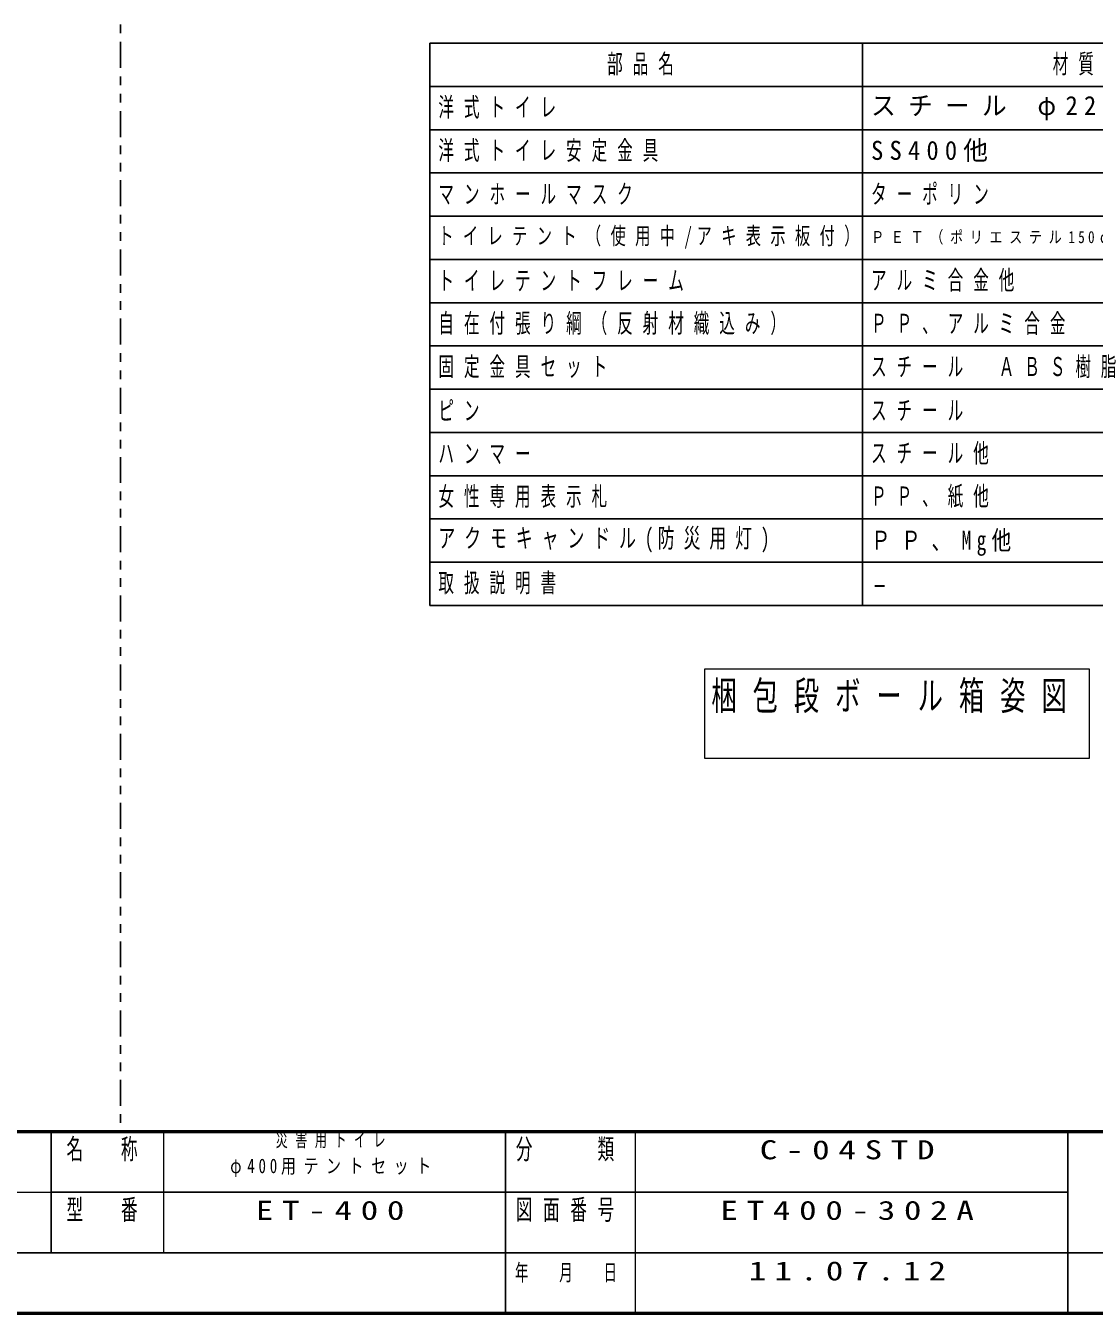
# Model space of a CAD drawing. Units: millimetres on the paper. Extents: x -385 to 0, y -297 to 267.
# Drawn here: x -190.4 to -67, y -297 to -148.1 of the extents above; entities that cross this region are included whole.
import ezdxf
from ezdxf.enums import TextEntityAlignment as Align

# ---------------------------------------------------------------- set-up
doc = ezdxf.new("R2010")
doc.units = ezdxf.units.MM
doc.linetypes.add('USER3', pattern=[8, 3, -1, 1, -1, 1, -1])
doc.layers.add('LY_3', color=7, linetype='Continuous', lineweight=25)
doc.layers.add('LY_4', color=7, linetype='Continuous', lineweight=13)
doc.layers.add('LY_5', color=7, linetype='Continuous')
doc.styles.add('ＭＳ ゴシック', font='')
doc.styles.get('ＭＳ ゴシック').set_extended_font_data('MS Gothic')

msp = doc.modelspace()

# ---------------------------------------------------------------- linework, layer by layer
at = {"layer": 'LY_3', "linetype": 'USER3'}
msp.add_line((-179.486, -30), (-179.486, -276), dxfattribs=at)
at = {"layer": 'LY_3'}
for p, q in [((-143.743, -215.161), (-143.743, -150.161)), ((-143.743, -150.161), (-35.743, -150.161)), ((-93.743, -215.161), (-93.743, -150.161)), ((-143.743, -155.161), (-35.743, -155.161)), ((-143.743, -160.161), (-35.743, -160.161)), ((-143.743, -165.161), (-35.743, -165.161)), ((-143.743, -170.161), (-35.743, -170.161)), ((-143.743, -175.161), (-35.743, -175.161)), ((-143.743, -180.161), (-35.743, -180.161)), ((-143.743, -185.161), (-35.743, -185.161)), ((-143.743, -190.161), (-35.743, -190.161)), ((-143.743, -195.161), (-35.743, -195.161)), ((-143.743, -200.161), (-35.743, -200.161)), ((-143.743, -205.161), (-35.743, -205.161)), ((-143.743, -210.161), (-35.743, -210.161)), ((-143.743, -215.161), (-35.743, -215.161))]:
    msp.add_line(p, q, dxfattribs=at)
at = {"layer": 'LY_3', "lineweight": 13}
for p, q in [((-67.502, -222.538), (-111.984, -222.538)), ((-111.984, -222.538), (-111.984, -232.838)), ((-67.502, -232.838), (-67.502, -222.538)), ((-111.984, -232.838), (-67.502, -232.838))]:
    msp.add_line(p, q, dxfattribs=at)
at = {"layer": 'LY_4', "lineweight": 50}
for p, q in [((-385, -276), (0, -276)), ((-385, -297), (0, -297))]:
    msp.add_line(p, q, dxfattribs=at)
at = {"layer": 'LY_4', "color": 211, "lineweight": 25}
for p, q in [((-187.5, -276), (-187.5, -290)), ((-135, -276), (-135, -297)), ((-70, -276), (-70, -297)), ((-187.5, -283), (-70, -283)), ((-242.5, -290), (0, -290))]:
    msp.add_line(p, q, dxfattribs=at)
at = {"layer": 'LY_4'}
for p, q in [((-174.5, -276), (-174.5, -290)), ((-120, -276), (-120, -297)), ((-242.5, -283), (-187.5, -283))]:
    msp.add_line(p, q, dxfattribs=at)

# ---------------------------------------------------------------- texts
at = {"layer": 'LY_3', "style": 'ＭＳ ゴシック', "width": 1.35}
msp.add_text('-', height=2.199, dxfattribs=at).set_placement((-92.743, -212.661), align=Align.MIDDLE_LEFT)
at = {"layer": 'LY_3', "style": 'ＭＳ ゴシック'}
for s, insert, char_height, attachment_point in [('\\T1.64;\\W0.6;部品名', (-123.243, -152.661), 2.199, 4), ('\\T1.64;\\W0.6;材質', (-71.743, -152.661), 2.199, 4), ('\\T1.64;\\W0.6;洋式トイレ', (-142.743, -157.661), 2.199, 4), ('\\T1.5;\\W0.95;スチール\\~φ22.2X1.2他', (-92.743, -157.661), 2.199, 4), ('\\T1.64;\\W0.6;洋式トイレ安定金具', (-142.743, -162.661), 2.199, 4), ('\\T1.5;\\W0.95;SS400他', (-92.743, -162.661), 2.199, 4), ('\\T1.64;\\W0.6;マンホールマスク', (-142.743, -167.661), 2.199, 4), ('\\T1.64;\\W0.6;ターポリン', (-92.743, -167.661), 2.199, 4), ('\\T1.62;\\W0.65;トイレテント（使用中/アキ表示板付）', (-142.743, -172.661), 1.979, 4), ('\\T1.5;\\W0.8;ＰＥＴ（ポリエステル150ｄ・耐水圧1500', (-92.743, -172.661), 1.393, 4), ('\\T1.64;\\W0.6;トイレテントフレーム', (-142.743, -177.661), 2.199, 4), ('\\T1.64;\\W0.6;アルミ合金他', (-92.743, -177.661), 2.199, 4), ('\\T1.64;\\W0.6;自在付張り綱（反射材織込み）', (-142.743, -182.661), 2.199, 4), ('\\T1.64;\\W0.6;ＰＰ、アルミ合金', (-92.743, -182.661), 2.199, 4), ('\\T1.64;\\W0.6;固定金具セット', (-142.743, -187.661), 2.199, 4), ('\\T1.64;\\W0.6;スチール\u3000ＡＢＳ樹脂', (-92.743, -187.661), 2.199, 4), ('\\T1.64;\\W0.6;ピン', (-142.743, -192.661), 2.199, 4), ('\\T1.64;\\W0.6;スチール', (-92.743, -192.661), 2.199, 4), ('\\T1.64;\\W0.6;ハンマー', (-142.743, -197.661), 2.199, 4), ('\\T1.64;\\W0.6;スチール他', (-92.743, -197.661), 2.199, 4), ('\\T1.64;\\W0.6;女性専用表示札', (-142.743, -202.661), 2.199, 4), ('\\T1.64;\\W0.6;ＰＰ、紙他', (-92.743, -202.661), 2.199, 4), ('\\T1.53;\\W0.65;アクモキャンドル(防災用灯)', (-142.743, -207.661), 2.199, 4), ('\\T1.55;\\W0.75;ＰＰ、Mg他', (-92.743, -207.976), 2.199, 4), ('\\T1.64;\\W0.6;取扱説明書', (-142.743, -212.661), 2.199, 4), ('\\T1.63;\\W0.65;梱包段ボール箱姿図', (-89.743, -223.938), 3.299, 2)]:
    msp.add_mtext(s, dxfattribs=dict(at, insert=insert, char_height=char_height, attachment_point=attachment_point))
at = {"layer": 'LY_4', "color": 4, "attachment_point": 2, "style": 'ＭＳ ゴシック'}
for s, insert, char_height in [('\\T1.64;\\W0.6;名\u3000称', (-181, -276.833), 2.346), ('\\T1.64;\\W0.6;分\u3000\u3000類', (-127.5, -276.833), 2.346), ('\\T1.64;\\W0.6;型\u3000番', (-181, -283.833), 2.346), ('\\T1.64;\\W0.6;図面番号', (-127.5, -283.833), 2.346), ('\\T1.64;\\W0.6;年\u3000月\u3000日', (-127.5, -291.333), 1.906)]:
    msp.add_mtext(s, dxfattribs=dict(at, insert=insert, char_height=char_height))
at = {"layer": 'LY_5', "attachment_point": 2, "style": 'ＭＳ ゴシック'}
for s, insert, char_height in [('\\T1.64;\\W0.6;災害用トイレ', (-154.75, -276.05), 1.686), ('\\T1.5;\\W1.35;C-04STD', (-95, -277), 2.199), ('\\T1.51;\\W0.75;φ400用テントセット', (-154.75, -279.117), 1.686), ('\\T1.5;\\W1.35;ET-400', (-154.75, -284), 2.199), ('\\T1.5;\\W1.35;ET400-302A', (-95, -284), 2.199), ('\\T1.47;\\W1.35;11.07.12', (-95, -291), 2.199)]:
    msp.add_mtext(s, dxfattribs=dict(at, insert=insert, char_height=char_height))

doc.saveas('drawing.dxf')
